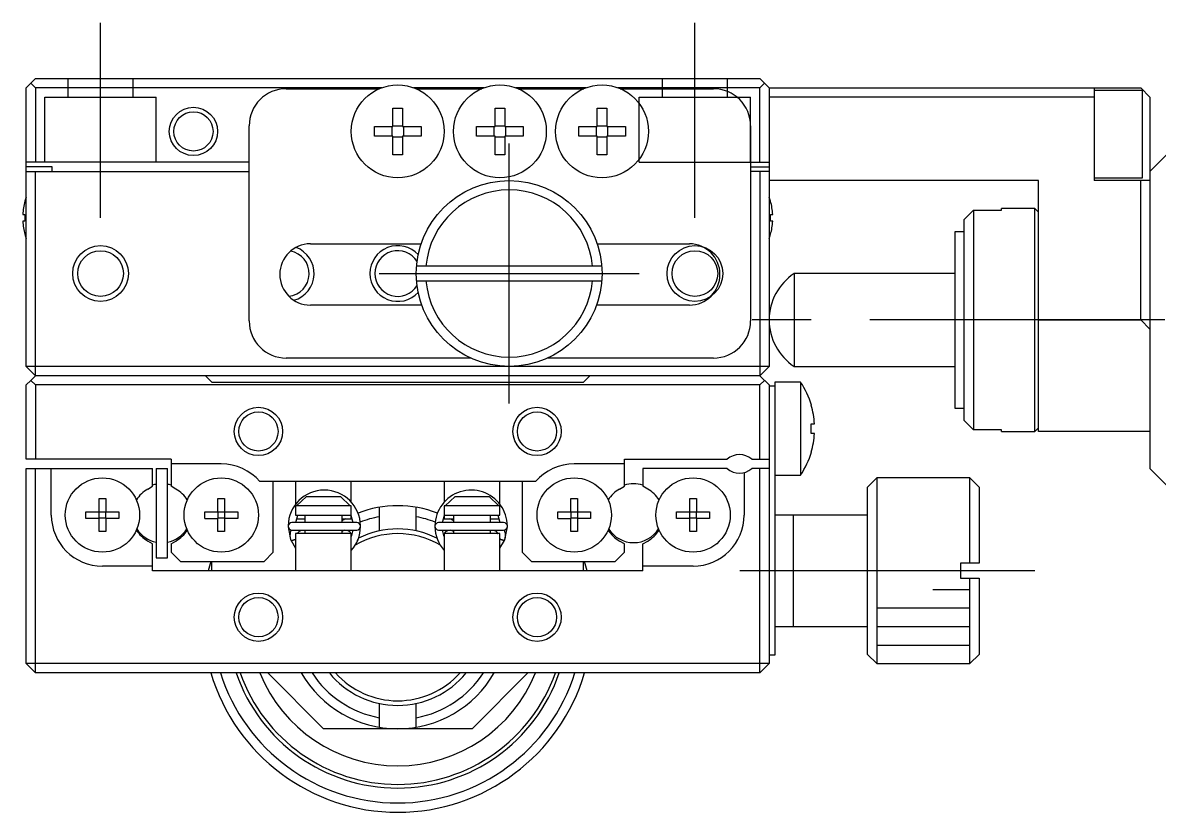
# Model space of a CAD drawing. Extents: x -3 to 373, y -8 to 262.
# Drawn here: x 47.4 to 108.6, y 220 to 262.5 of the extents above; entities that cross this region are included whole.
import ezdxf

# ---------------------------------------------------------------- set-up
doc = ezdxf.new("R2010")
doc.units = 0
doc.header["$LTSCALE"] = 0.5
doc.linetypes.add('CENTER', pattern=[50.8, 31.75, -6.35, 6.35, -6.35])
doc.linetypes.add('DASHED', pattern=[19.05, 12.7, -6.35])
for name, color, linetype in [('MSM_CENTER', 1, 'CENTER'), ('MSM_CONTINUOUS', 7, 'CONTINUOUS'), ('MSM_DASHED', 4, 'DASHED'), ('MSM_NARROW', 5, 'CONTINUOUS')]:
    doc.layers.add(name, color=color, linetype=linetype)

msp = doc.modelspace()

# ---------------------------------------------------------------- linework, layer by layer
at = {"layer": 'MSM_CENTER'}
for p, q in [((51.594929, 252), (51.594929, 262.5)), ((83.594929, 252), (83.594929, 262.5)), ((73.594929, 242), (73.594929, 256)), ((66.594929, 249), (80.594929, 249)), ((185.094929, 246.5), (84.594929, 246.5)), ((101.894929, 233), (84.894929, 233))]:
    msp.add_line(p, q, dxfattribs=at)
at = {"layer": 'MSM_CONTINUOUS'}
for p, q in [((47.844929, 259.25), (48.094929, 259.5)), ((48.094929, 259.5), (87.094929, 259.5)), ((87.594929, 259), (87.094929, 259.5)), ((47.594929, 259), (47.844929, 259.25)), ((47.594929, 244), (47.594929, 259)), ((47.844929, 259.25), (48.094929, 259)), ((66.741993, 259), (48.094929, 259)), ((48.094929, 259), (48.094929, 255)), ((61.594929, 258.95), (66.615134, 258.95)), ((72.241993, 259), (68.447866, 259)), ((68.574725, 258.95), (72.115134, 258.95)), ((77.741993, 259), (73.947866, 259)), ((74.074725, 258.95), (77.615134, 258.95)), ((87.094929, 259), (79.447866, 259)), ((79.574725, 258.95), (84.594929, 258.95)), ((87.094929, 259), (87.344929, 259.25)), ((87.094929, 255), (87.094929, 259)), ((87.594929, 259), (87.594929, 244)), ((87.594929, 259), (107.594929, 259)), ((105.094929, 259), (105.094929, 254)), ((107.694929, 258.85), (105.094929, 258.85)), ((108.094929, 258.5), (107.594929, 259)), ((107.694929, 254.15), (107.694929, 258.85)), ((105.094929, 258.5), (87.594929, 258.5)), ((108.094929, 258.5), (108.094929, 238.5)), ((67.334929, 256.91), (67.334929, 257.90859)), ((67.334929, 257.90859), (67.854929, 257.90859)), ((67.854929, 257.90859), (67.854929, 256.91)), ((72.834929, 256.91), (72.834929, 257.90859)), ((72.834929, 257.90859), (73.354929, 257.90859)), ((73.354929, 257.90859), (73.354929, 256.91)), ((78.334929, 256.91), (78.334929, 257.90859)), ((78.334929, 257.90859), (78.854929, 257.90859)), ((78.854929, 257.90859), (78.854929, 256.91)), ((59.594929, 246.45), (59.594929, 256.95)), ((66.33634, 256.91), (67.334929, 256.91)), ((66.33634, 256.39), (66.33634, 256.91)), ((67.334929, 256.39), (66.33634, 256.39)), ((67.293555, 256.39), (67.293555, 256.91)), ((67.334929, 256.951375), (67.854929, 256.951375)), ((67.334929, 255.39141), (67.334929, 256.39)), ((67.854929, 256.91), (68.853519, 256.91)), ((68.853519, 256.39), (67.854929, 256.39)), ((67.854929, 256.39), (67.854929, 255.39141)), ((67.896304, 256.91), (67.896304, 256.39)), ((68.853519, 256.91), (68.853519, 256.39)), ((71.83634, 256.91), (72.834929, 256.91)), ((71.83634, 256.39), (71.83634, 256.91)), ((72.834929, 256.39), (71.83634, 256.39)), ((72.793555, 256.39), (72.793555, 256.91)), ((72.834929, 256.951375), (73.354929, 256.951375)), ((72.834929, 255.39141), (72.834929, 256.39)), ((73.354929, 256.91), (74.353519, 256.91)), ((74.353519, 256.39), (73.354929, 256.39)), ((73.354929, 256.39), (73.354929, 255.39141)), ((73.396304, 256.91), (73.396304, 256.39)), ((74.353519, 256.91), (74.353519, 256.39)), ((77.33634, 256.91), (78.334929, 256.91)), ((77.33634, 256.39), (77.33634, 256.91)), ((78.334929, 256.39), (77.33634, 256.39)), ((78.293555, 256.39), (78.293555, 256.91)), ((78.334929, 256.951375), (78.854929, 256.951375)), ((78.334929, 255.39141), (78.334929, 256.39)), ((78.854929, 256.91), (79.853519, 256.91)), ((79.853519, 256.39), (78.854929, 256.39)), ((78.854929, 256.39), (78.854929, 255.39141)), ((78.896304, 256.91), (78.896304, 256.39)), ((79.853519, 256.91), (79.853519, 256.39)), ((86.594929, 256.95), (86.594929, 246.45)), ((67.854929, 256.348625), (67.334929, 256.348625)), ((73.354929, 256.348625), (72.834929, 256.348625)), ((78.854929, 256.348625), (78.334929, 256.348625)), ((67.854929, 255.39141), (67.334929, 255.39141)), ((73.354929, 255.39141), (72.834929, 255.39141)), ((78.854929, 255.39141), (78.334929, 255.39141)), ((109.094929, 255.5), (108.094929, 254.5)), ((59.594929, 255), (47.594929, 255)), ((48.994929, 254.75), (47.594929, 254.75)), ((48.994929, 254.5), (48.994929, 254.75)), ((86.594929, 255), (87.594929, 255)), ((86.594929, 254.75), (87.594929, 254.75)), ((47.594929, 254.5), (59.594929, 254.5)), ((48.094929, 243.5), (48.094929, 254.5)), ((87.594929, 254.5), (86.594929, 254.5)), ((87.094929, 254.5), (87.094929, 243.5)), ((102.094929, 254), (87.594929, 254)), ((102.094929, 240.5), (102.094929, 254)), ((105.094929, 254.15), (107.694929, 254.15)), ((108.094929, 254), (105.094929, 254)), ((107.594929, 246.5), (107.594929, 254)), ((47.520785, 252.888616), (47.525408, 252.886361)), ((87.664451, 252.886361), (87.669074, 252.888616)), ((47.405071, 252.18), (47.525408, 252.18)), ((47.525408, 252.18), (47.525408, 251.82)), ((87.664451, 251.82), (87.664451, 252.18)), ((87.664451, 252.18), (87.784788, 252.18)), ((98.094929, 251.908327), (98.594929, 252.41608)), ((98.594929, 252.41608), (100.094929, 252.41608)), ((98.594929, 252.41608), (98.594929, 240.58392)), ((101.894929, 252.5), (100.094929, 252.5)), ((100.094929, 252.41608), (100.094929, 252.5)), ((102.094929, 252.3), (101.894929, 252.5)), ((101.894929, 240.5), (101.894929, 252.5)), ((47.525408, 251.82), (47.405071, 251.82)), ((87.784788, 251.82), (87.664451, 251.82)), ((98.094929, 241.091673), (98.094929, 251.908327)), ((47.525408, 251.113639), (47.520785, 251.111384)), ((87.669074, 251.111384), (87.664451, 251.113639)), ((98.094929, 251.25), (97.594929, 251.25)), ((97.594929, 251.25), (97.594929, 241.75)), ((62.894929, 250.6), (68.857842, 250.6)), ((78.332017, 250.6), (83.294929, 250.6)), ((78.578904, 249.4), (68.610955, 249.4)), ((68.610955, 248.6), (78.578904, 248.6)), ((97.594929, 249), (88.936617, 249)), ((88.936617, 249), (88.936617, 244)), ((68.892802, 247.3), (62.894929, 247.3)), ((83.294929, 247.3), (78.297057, 247.3)), ((102.094929, 246.500002), (107.594929, 246.5)), ((108.094929, 246), (107.594929, 246.5)), ((71.521888, 244.45), (61.594929, 244.45)), ((84.594929, 244.45), (75.667971, 244.45)), ((48.094929, 243.5), (47.594929, 244)), ((87.594929, 244), (47.594929, 244)), ((87.594929, 244), (87.094929, 243.5)), ((88.936617, 244), (97.594929, 244)), ((47.594929, 243), (47.844929, 243.25)), ((47.594929, 239), (47.594929, 243)), ((48.094929, 243.5), (47.844929, 243.25)), ((47.844929, 243.25), (48.094929, 243)), ((87.094929, 243.5), (48.094929, 243.5)), ((87.094929, 243), (48.094929, 243)), ((48.094929, 243), (48.094929, 239)), ((57.594929, 243.15), (57.244929, 243.5)), ((57.594929, 243.15), (77.594929, 243.15)), ((77.944929, 243.5), (77.594929, 243.15)), ((87.594929, 243), (87.094929, 243.5)), ((87.094929, 243), (87.344929, 243.25)), ((87.094929, 239), (87.094929, 243)), ((87.594929, 243), (87.594929, 228)), ((87.594929, 242.95), (87.894929, 242.95)), ((89.286587, 243.15), (87.894929, 243.15)), ((87.894929, 243.15), (87.894929, 228.45)), ((89.286587, 243.15), (89.286587, 238.15)), ((89.85751, 241.90859), (89.864365, 241.911933)), ((97.594929, 241.75), (98.094929, 241.75)), ((98.594929, 240.58392), (98.094929, 241.091673)), ((89.85751, 240.91), (90.029882, 240.91)), ((89.85751, 240.39), (89.85751, 240.91)), ((100.094929, 240.58392), (98.594929, 240.58392)), ((100.094929, 240.5), (100.094929, 240.58392)), ((100.094929, 240.5), (101.894929, 240.5)), ((101.894929, 240.5), (102.094929, 240.7)), ((108.094929, 240.5), (102.094929, 240.5)), ((90.029882, 240.39), (89.85751, 240.39)), ((89.864365, 239.388067), (89.85751, 239.39141)), ((55.394929, 239), (47.594929, 239)), ((55.394929, 239), (55.394929, 237.550806)), ((58.094929, 238.75), (55.394929, 238.75)), ((79.794929, 238.75), (77.094929, 238.75)), ((79.794929, 237.550806), (79.794929, 239)), ((79.794929, 239), (85.333492, 239)), ((86.656367, 239), (87.594929, 239)), ((47.594929, 238.5), (54.394929, 238.5)), ((47.594929, 228), (47.594929, 238.5)), ((48.094929, 227.5), (48.094929, 238.5)), ((48.944929, 236), (48.944929, 238.5)), ((54.394929, 237.550806), (54.394929, 238.5)), ((54.594929, 238.5), (54.594929, 233.7)), ((54.594929, 238.5), (55.194929, 238.5)), ((55.194929, 233.7), (55.194929, 238.5)), ((85.333492, 238.5), (80.794929, 238.5)), ((80.794929, 238.5), (80.794929, 237.550806)), ((86.244929, 238.281754), (86.244929, 236)), ((87.594929, 238.5), (86.656367, 238.5)), ((87.094929, 227.5), (87.094929, 238.5)), ((87.894929, 238.15), (89.286587, 238.15)), ((108.094929, 238.5), (109.094929, 237.5)), ((54.134834, 237.40064), (54.394929, 237.550806)), ((55.655025, 237.40064), (55.394929, 237.550806)), ((75.015867, 237.8), (60.173992, 237.8)), ((60.894929, 234), (60.894929, 237.8)), ((62.094929, 237.8), (62.094929, 236.578609)), ((65.094929, 236.691739), (65.094929, 237.8)), ((70.094929, 237.8), (70.094929, 236.691834)), ((73.094929, 236.578434), (73.094929, 237.8)), ((74.294929, 237.8), (74.294929, 234)), ((79.534834, 237.40064), (79.794929, 237.550806)), ((81.055025, 237.40064), (80.794929, 237.550806)), ((93.394929, 238), (92.894929, 237.5)), ((92.894929, 228.5), (92.894929, 237.5)), ((98.394929, 238), (93.394929, 238)), ((93.394929, 238), (93.394929, 228)), ((98.894929, 237.5), (98.394929, 238)), ((98.394929, 233.4), (98.394929, 238)), ((98.894929, 237.5), (98.894929, 233.4)), ((51.514929, 236.18), (51.514929, 236.886361)), ((51.514929, 236.886361), (51.874929, 236.886361)), ((51.874929, 236.886361), (51.874929, 236.18)), ((57.914929, 236.18), (57.914929, 236.886361)), ((57.914929, 236.886361), (58.274929, 236.886361)), ((58.274929, 236.886361), (58.274929, 236.18)), ((62.149246, 236.5), (62.678414, 237)), ((62.678414, 237), (64.511445, 237)), ((64.511445, 237), (65.040613, 236.5)), ((70.149246, 236.5), (70.678414, 237)), ((70.678414, 237), (72.511445, 237)), ((72.511445, 237), (73.040613, 236.5)), ((76.914929, 236.18), (76.914929, 236.886361)), ((76.914929, 236.886361), (77.274929, 236.886361)), ((77.274929, 236.886361), (77.274929, 236.18)), ((83.314929, 236.18), (83.314929, 236.886361)), ((83.314929, 236.886361), (83.674929, 236.886361)), ((83.674929, 236.886361), (83.674929, 236.18)), ((62.094929, 236.578151), (62.094929, 236.578014)), ((62.094929, 236.5), (62.094929, 236)), ((65.094929, 236.5), (62.094929, 236.5)), ((65.094929, 236.69113), (65.094929, 236.691356)), ((65.094929, 236), (65.094929, 236.5)), ((66.594929, 236.41608), (66.594929, 235.143544)), ((68.594929, 235.143544), (68.594929, 236.41608)), ((70.094929, 236.5), (70.094929, 236)), ((73.094929, 236.5), (70.094929, 236.5)), ((73.094929, 236), (73.094929, 236.5)), ((50.808568, 235.82), (50.808568, 236.18)), ((50.808568, 236.18), (51.514929, 236.18)), ((51.514929, 235.82), (50.808568, 235.82)), ((51.525302, 236.169628), (51.514929, 236.18)), ((51.525302, 235.830372), (51.514929, 235.82)), ((51.514929, 235.113639), (51.514929, 235.82)), ((51.525302, 235.830372), (51.525302, 236.169628)), ((51.525302, 236.169628), (51.864557, 236.169628)), ((51.864557, 235.830372), (51.525302, 235.830372)), ((51.864557, 236.169628), (51.874929, 236.18)), ((51.864557, 236.169628), (51.864557, 235.830372)), ((51.864557, 235.830372), (51.874929, 235.82)), ((51.874929, 236.18), (52.581291, 236.18)), ((52.581291, 235.82), (51.874929, 235.82)), ((51.874929, 235.82), (51.874929, 235.113639)), ((52.581291, 236.18), (52.581291, 235.82)), ((57.208568, 235.82), (57.208568, 236.18)), ((57.208568, 236.18), (57.914929, 236.18)), ((57.208568, 235.82), (57.914929, 235.82)), ((57.925302, 236.169628), (57.914929, 236.18)), ((57.925302, 235.830372), (57.914929, 235.82)), ((57.914929, 235.113639), (57.914929, 235.82)), ((57.925302, 235.830372), (57.925302, 236.169628)), ((57.925302, 236.169628), (58.264557, 236.169628)), ((58.264557, 235.830372), (57.925302, 235.830372)), ((58.264557, 236.169628), (58.274929, 236.18)), ((58.264557, 236.169628), (58.264557, 235.830372)), ((58.264557, 235.830372), (58.274929, 235.82)), ((58.274929, 236.18), (58.981291, 236.18)), ((58.981291, 235.82), (58.274929, 235.82)), ((58.274929, 235.82), (58.274929, 235.113639)), ((58.981291, 236.18), (58.981291, 235.82)), ((65.391851, 235.593518), (61.891851, 235.593518)), ((62.094929, 236), (65.094929, 236)), ((62.103668, 235.59354), (62.214542, 236.000147)), ((62.145545, 235.8), (62.594929, 235.8)), ((62.594929, 236), (62.594929, 235.593518)), ((64.594929, 235.593518), (64.594929, 236)), ((64.594929, 235.8), (65.094929, 235.8)), ((65.069459, 236.00019), (65.179752, 235.593522)), ((65.094929, 235.8), (65.094929, 235.934175)), ((73.298008, 235.593518), (69.798008, 235.593518)), ((70.010114, 235.593572), (70.120356, 236.000085)), ((70.094929, 236), (73.094929, 236)), ((70.094929, 235.934516), (70.094929, 235.934356)), ((70.094929, 235.934094), (70.094929, 235.8)), ((70.094929, 235.8), (70.594929, 235.8)), ((70.594929, 236), (70.594929, 235.593518)), ((72.594929, 235.593518), (72.594929, 236)), ((72.594929, 235.8), (73.044759, 235.8)), ((72.975323, 236.000132), (73.086187, 235.593569)), ((76.208568, 235.82), (76.208568, 236.18)), ((76.208568, 236.18), (76.914929, 236.18)), ((76.208568, 235.82), (76.914929, 235.82)), ((76.925302, 236.169628), (76.914929, 236.18)), ((76.925302, 235.830372), (76.914929, 235.82)), ((76.914929, 235.113639), (76.914929, 235.82)), ((76.925302, 235.830372), (76.925302, 236.169628)), ((76.925302, 236.169628), (77.264557, 236.169628)), ((77.264557, 235.830372), (76.925302, 235.830372)), ((77.264557, 236.169628), (77.274929, 236.18)), ((77.264557, 236.169628), (77.264557, 235.830372)), ((77.264557, 235.830372), (77.274929, 235.82)), ((77.274929, 236.18), (77.981291, 236.18)), ((77.981291, 235.82), (77.274929, 235.82)), ((77.274929, 235.82), (77.274929, 235.113639)), ((77.981291, 236.18), (77.981291, 235.82)), ((82.608568, 235.82), (82.608568, 236.18)), ((82.608568, 236.18), (83.314929, 236.18)), ((83.314929, 235.82), (82.608568, 235.82)), ((83.325302, 236.169628), (83.314929, 236.18)), ((83.325302, 235.830372), (83.314929, 235.82)), ((83.314929, 235.113639), (83.314929, 235.82)), ((83.325302, 235.830372), (83.325302, 236.169628)), ((83.325302, 236.169628), (83.664557, 236.169628)), ((83.664557, 235.830372), (83.325302, 235.830372)), ((83.664557, 236.169628), (83.674929, 236.18)), ((83.664557, 236.169628), (83.664557, 235.830372)), ((83.664557, 235.830372), (83.674929, 235.82)), ((83.674929, 236.18), (84.381291, 236.18)), ((84.381291, 235.82), (83.674929, 235.82)), ((83.674929, 235.82), (83.674929, 235.113639)), ((84.381291, 236.18), (84.381291, 235.82)), ((92.894929, 236), (87.894929, 236)), ((88.894929, 230), (88.894929, 236)), ((51.874929, 235.113639), (51.514929, 235.113639)), ((58.274929, 235.113639), (57.914929, 235.113639)), ((61.69333, 235.367987), (61.826862, 234.68406)), ((61.798064, 234.985791), (61.794595, 234.951534)), ((61.803244, 235.019841), (61.798064, 234.985791)), ((61.810123, 235.053601), (61.803244, 235.019841)), ((61.818685, 235.086987), (61.810123, 235.053601)), ((61.82891, 235.119918), (61.818685, 235.086987)), ((61.840775, 235.152313), (61.82891, 235.119918)), ((61.85425, 235.184093), (61.840775, 235.152313)), ((61.859869, 235.196164), (61.85425, 235.184093)), ((61.891851, 235.193518), (65.391851, 235.193518)), ((62.094929, 235), (62.094929, 233)), ((65.094929, 235), (62.094929, 235)), ((62.210757, 235.000023), (62.212144, 235.003675)), ((62.212144, 235.003675), (62.217848, 235.017353)), ((62.217848, 235.017353), (62.224241, 235.03072)), ((62.224241, 235.03072), (62.231301, 235.043742)), ((62.231301, 235.043742), (62.23901, 235.056387)), ((62.23901, 235.056387), (62.247344, 235.068624)), ((62.247344, 235.068624), (62.256281, 235.080423)), ((62.256281, 235.080423), (62.265794, 235.091756)), ((62.265794, 235.091756), (62.275859, 235.102596)), ((62.275859, 235.102596), (62.286447, 235.112919)), ((62.286447, 235.112919), (62.297532, 235.122701)), ((62.297532, 235.122701), (62.309082, 235.131921)), ((62.309082, 235.131921), (62.32107, 235.140558)), ((62.32107, 235.140558), (62.333464, 235.148593)), ((62.333464, 235.148593), (62.346233, 235.15601)), ((62.346233, 235.15601), (62.359346, 235.162793)), ((62.359346, 235.162793), (62.372771, 235.168927)), ((62.372771, 235.168927), (62.386474, 235.174401)), ((62.386474, 235.174401), (62.400424, 235.179203)), ((62.400424, 235.179203), (62.414586, 235.183323)), ((62.414586, 235.183323), (62.428928, 235.186754)), ((62.428928, 235.186754), (62.443416, 235.189488)), ((62.443416, 235.189488), (62.458015, 235.191521)), ((62.458015, 235.191521), (62.472693, 235.192849)), ((62.472693, 235.192849), (62.487415, 235.193469)), ((62.487415, 235.193469), (62.492739, 235.193518)), ((62.594929, 235.193518), (62.594929, 235)), ((64.594929, 235), (64.594929, 235.193518)), ((64.790964, 235.193518), (64.804919, 235.193191)), ((64.804919, 235.193191), (64.819613, 235.192157)), ((64.819613, 235.192157), (64.83424, 235.190417)), ((64.83424, 235.190417), (64.848763, 235.187977)), ((64.848763, 235.187977), (64.863149, 235.18484)), ((64.863149, 235.18484), (64.877366, 235.181013)), ((64.877366, 235.181013), (64.89138, 235.176506)), ((64.89138, 235.176506), (64.905159, 235.171327)), ((64.905159, 235.171327), (64.918669, 235.165488)), ((64.918669, 235.165488), (64.93188, 235.159)), ((64.93188, 235.159), (64.944759, 235.151878)), ((64.944759, 235.151878), (64.957276, 235.144137)), ((64.957276, 235.144137), (64.9694, 235.135792)), ((64.9694, 235.135792), (64.981102, 235.126863)), ((64.981102, 235.126863), (64.992352, 235.117367)), ((64.992352, 235.117367), (65.003122, 235.107327)), ((65.003122, 235.107327), (65.013383, 235.096764)), ((65.013383, 235.096764), (65.023111, 235.085702)), ((65.023111, 235.085702), (65.032277, 235.074165)), ((65.032277, 235.074165), (65.040859, 235.062181)), ((65.040859, 235.062181), (65.048832, 235.049777)), ((65.048832, 235.049777), (65.056173, 235.036982)), ((65.056173, 235.036982), (65.062862, 235.023828)), ((65.062862, 235.023828), (65.068879, 235.010345)), ((65.068879, 235.010345), (65.072946, 235.000023)), ((65.094929, 233), (65.094929, 235)), ((65.180053, 235.193426), (65.132355, 234.964905)), ((69.798008, 235.193518), (73.298008, 235.193518)), ((70.057424, 234.965181), (70.009801, 235.193459)), ((70.094929, 235), (70.094929, 233)), ((73.094929, 235), (70.094929, 235)), ((70.116913, 235.000023), (70.1183, 235.003675)), ((70.1183, 235.003675), (70.124005, 235.017353)), ((70.124005, 235.017353), (70.130397, 235.03072)), ((70.130397, 235.03072), (70.137458, 235.043742)), ((70.137458, 235.043742), (70.145166, 235.056387)), ((70.145166, 235.056387), (70.1535, 235.068624)), ((70.1535, 235.068624), (70.162437, 235.080423)), ((70.162437, 235.080423), (70.171951, 235.091756)), ((70.171951, 235.091756), (70.182015, 235.102596)), ((70.182015, 235.102596), (70.192604, 235.112919)), ((70.192604, 235.112919), (70.203688, 235.122701)), ((70.203688, 235.122701), (70.215239, 235.131921)), ((70.215239, 235.131921), (70.227226, 235.140558)), ((70.227226, 235.140558), (70.23962, 235.148593)), ((70.23962, 235.148593), (70.25239, 235.15601)), ((70.25239, 235.15601), (70.265503, 235.162793)), ((70.265503, 235.162793), (70.278927, 235.168927)), ((70.278927, 235.168927), (70.29263, 235.174401)), ((70.29263, 235.174401), (70.30658, 235.179203)), ((70.30658, 235.179203), (70.320742, 235.183323)), ((70.320742, 235.183323), (70.335084, 235.186754)), ((70.335084, 235.186754), (70.349572, 235.189488)), ((70.349572, 235.189488), (70.364171, 235.191521)), ((70.364171, 235.191521), (70.378849, 235.192849)), ((70.378849, 235.192849), (70.393571, 235.193469)), ((70.393571, 235.193469), (70.398895, 235.193518)), ((70.594929, 235.193518), (70.594929, 235)), ((72.594929, 235), (72.594929, 235.193518)), ((72.69712, 235.193518), (72.711075, 235.193191)), ((72.711075, 235.193191), (72.72577, 235.192157)), ((72.72577, 235.192157), (72.740396, 235.190417)), ((72.740396, 235.190417), (72.754919, 235.187977)), ((72.754919, 235.187977), (72.769306, 235.18484)), ((72.769306, 235.18484), (72.783522, 235.181013)), ((72.783522, 235.181013), (72.797536, 235.176506)), ((72.797536, 235.176506), (72.811315, 235.171327)), ((72.811315, 235.171327), (72.824825, 235.165488)), ((72.824825, 235.165488), (72.838036, 235.159)), ((72.838036, 235.159), (72.850915, 235.151878)), ((72.850915, 235.151878), (72.863432, 235.144137)), ((72.863432, 235.144137), (72.875557, 235.135792)), ((72.875557, 235.135792), (72.887258, 235.126863)), ((72.887258, 235.126863), (72.898508, 235.117367)), ((72.898508, 235.117367), (72.909278, 235.107327)), ((72.909278, 235.107327), (72.91954, 235.096764)), ((72.91954, 235.096764), (72.929267, 235.085702)), ((72.929267, 235.085702), (72.938434, 235.074165)), ((72.938434, 235.074165), (72.947015, 235.062181)), ((72.947015, 235.062181), (72.954988, 235.049777)), ((72.954988, 235.049777), (72.962329, 235.036982)), ((72.962329, 235.036982), (72.969018, 235.023828)), ((72.969018, 235.023828), (72.975035, 235.010345)), ((72.975035, 235.010345), (72.979102, 235.000023)), ((73.094929, 233), (73.094929, 235)), ((73.344012, 235.164801), (73.330013, 235.196115)), ((73.356499, 235.132666), (73.344012, 235.164801)), ((73.367361, 235.099961), (73.356499, 235.132666)), ((73.36259, 234.683018), (73.496546, 235.369241)), ((73.376572, 235.066767), (73.367361, 235.099961)), ((73.38411, 235.033164), (73.376572, 235.066767)), ((73.389958, 234.999234), (73.38411, 235.033164)), ((73.394101, 234.965061), (73.389958, 234.999234)), ((77.274929, 235.113639), (76.914929, 235.113639)), ((83.674929, 235.113639), (83.314929, 235.113639)), ((54.394929, 234.449194), (54.134834, 234.59936)), ((54.394929, 233), (54.394929, 234.449194)), ((55.394929, 234.449194), (55.655025, 234.59936)), ((55.394929, 234.449194), (55.394929, 234)), ((61.792845, 234.917153), (61.792817, 234.882732)), ((61.792817, 234.882732), (61.794512, 234.848355)), ((61.794595, 234.951534), (61.792845, 234.917153)), ((61.794512, 234.848355), (61.797924, 234.814105)), ((61.797924, 234.814105), (61.803046, 234.780067)), ((61.803046, 234.780067), (61.809865, 234.746322)), ((61.809865, 234.746322), (61.818364, 234.712954)), ((61.818364, 234.712954), (61.828523, 234.680043)), ((61.828523, 234.680043), (61.840318, 234.647669)), ((61.840318, 234.647669), (61.847568, 234.629943)), ((61.847215, 234.631624), (61.847867, 234.629365)), ((61.847867, 234.629365), (61.849691, 234.62761)), ((61.84861, 234.630486), (62.094839, 234.208824)), ((61.849691, 234.62761), (61.852675, 234.626368)), ((61.852506, 234.621396), (62.094934, 234.694026)), ((61.852675, 234.626368), (61.8568, 234.625648)), ((61.8568, 234.625648), (61.862039, 234.625454)), ((61.862039, 234.625454), (61.86836, 234.625788)), ((61.86836, 234.625788), (61.875721, 234.626648)), ((61.875721, 234.626648), (61.884077, 234.628028)), ((61.884077, 234.628028), (61.893373, 234.629919)), ((61.893373, 234.629919), (61.903551, 234.632309)), ((61.903551, 234.632309), (61.914545, 234.635184)), ((61.914545, 234.635184), (61.926285, 234.638524)), ((61.926285, 234.638524), (61.938697, 234.642308)), ((61.938697, 234.642308), (61.951702, 234.646513)), ((61.951702, 234.646513), (61.965216, 234.651111)), ((61.965216, 234.651111), (61.979153, 234.656073)), ((61.979153, 234.656073), (61.993425, 234.661368)), ((61.993425, 234.661368), (62.007941, 234.666961)), ((62.007941, 234.666961), (62.022607, 234.672817)), ((62.022607, 234.672817), (62.037331, 234.6789)), ((62.037331, 234.6789), (62.052018, 234.685169)), ((62.052018, 234.685169), (62.066575, 234.691585)), ((62.066575, 234.691585), (62.080909, 234.698107)), ((62.080909, 234.698107), (62.094929, 234.704694)), ((65.132355, 234.964905), (65.095163, 234.852235)), ((65.43558, 234.632001), (65.435399, 234.632076)), ((65.436488, 234.631624), (65.43558, 234.632001)), ((65.435719, 234.629186), (65.436135, 234.629943)), ((65.436135, 234.629943), (65.454154, 234.677016)), ((65.436135, 234.629943), (65.436488, 234.631624)), ((65.454154, 234.677016), (65.454827, 234.678996)), ((65.454827, 234.678996), (65.455665, 234.681491)), ((65.455665, 234.681491), (65.456167, 234.682999)), ((65.456167, 234.682999), (65.456514, 234.684052)), ((65.456514, 234.684052), (65.457027, 234.685613)), ((65.457027, 234.685613), (65.457494, 234.687047)), ((65.457494, 234.687047), (65.457783, 234.687942)), ((65.457783, 234.687942), (65.458102, 234.688932)), ((65.458102, 234.688932), (65.458542, 234.690306)), ((65.458542, 234.690306), (65.458876, 234.691355)), ((69.731583, 234.689474), (69.731874, 234.688567)), ((69.731874, 234.688567), (69.732932, 234.685307)), ((69.732932, 234.685307), (69.73331, 234.684156)), ((69.73331, 234.684156), (69.733607, 234.683258)), ((69.733607, 234.683258), (69.734029, 234.681987)), ((69.734029, 234.681987), (69.753724, 234.629943)), ((69.75382, 234.634227), (69.753371, 234.631624)), ((69.753371, 234.631624), (69.754233, 234.631982)), ((69.753724, 234.629943), (69.753371, 234.631624)), ((69.75414, 234.629186), (69.753724, 234.629943)), ((69.754291, 234.632006), (69.754412, 234.632056)), ((69.754412, 234.632056), (69.754574, 234.632124)), ((70.094591, 234.852514), (70.057424, 234.965181)), ((73.337353, 234.621396), (73.094925, 234.694026)), ((73.108561, 234.698287), (73.094929, 234.704694)), ((73.09495, 234.208732), (73.341249, 234.630486)), ((73.122491, 234.69194), (73.108561, 234.698287)), ((73.136638, 234.685691), (73.122491, 234.69194)), ((73.150915, 234.679579), (73.136638, 234.685691)), ((73.165236, 234.673638), (73.150915, 234.679579)), ((73.179514, 234.667907), (73.165236, 234.673638)), ((73.193665, 234.662419), (73.179514, 234.667907)), ((73.207602, 234.657206), (73.193665, 234.662419)), ((73.221241, 234.652302), (73.207602, 234.657206)), ((73.2345, 234.647735), (73.221241, 234.652302)), ((73.2473, 234.643533), (73.2345, 234.647735)), ((73.259562, 234.63972), (73.2473, 234.643533)), ((73.271213, 234.636321), (73.259562, 234.63972)), ((73.282183, 234.633356), (73.271213, 234.636321)), ((73.292405, 234.630842), (73.282183, 234.633356)), ((73.301818, 234.628795), (73.292405, 234.630842)), ((73.310365, 234.627227), (73.301818, 234.628795)), ((73.317995, 234.626147), (73.310365, 234.627227)), ((73.324661, 234.625562), (73.317995, 234.626147)), ((73.330323, 234.625476), (73.324661, 234.625562)), ((73.334948, 234.625889), (73.330323, 234.625476)), ((73.338507, 234.626799), (73.334948, 234.625889)), ((73.340978, 234.628199), (73.338507, 234.626799)), ((73.342347, 234.630083), (73.340978, 234.628199)), ((73.342291, 234.629943), (73.354359, 234.660294)), ((73.354359, 234.660294), (73.365523, 234.69291)), ((73.365523, 234.69291), (73.375038, 234.72603)), ((73.375038, 234.72603), (73.382882, 234.759573)), ((73.382882, 234.759573), (73.389036, 234.793456)), ((73.389036, 234.793456), (73.393486, 234.827596)), ((73.393486, 234.827596), (73.396221, 234.861911)), ((73.396529, 234.930727), (73.394101, 234.965061)), ((73.396221, 234.861911), (73.397236, 234.896315)), ((73.397236, 234.896315), (73.396529, 234.930727)), ((79.794929, 234.449194), (79.534834, 234.59936)), ((79.794929, 234), (79.794929, 234.449194)), ((80.794929, 234.449194), (81.055025, 234.59936)), ((80.794929, 233), (80.794929, 234.449194)), ((55.394929, 234), (55.894929, 233.5)), ((60.394929, 233.5), (60.894929, 234)), ((74.294929, 234), (74.794929, 233.5)), ((79.294929, 233.5), (79.794929, 234)), ((54.394929, 233.25), (51.694929, 233.25)), ((54.594929, 233.7), (55.194929, 233.7)), ((55.894929, 233.5), (60.394929, 233.5)), ((57.594929, 233), (57.594929, 233.5)), ((74.794929, 233.5), (79.294929, 233.5)), ((77.594931, 233), (77.594931, 233.5)), ((83.494929, 233.25), (80.794929, 233.25)), ((98.894929, 233.4), (97.894929, 233.4)), ((97.894929, 233.4), (97.894929, 232.6)), ((80.794929, 233), (54.394929, 233)), ((97.894929, 232.6), (98.894929, 232.6)), ((98.394929, 228), (98.394929, 232.6)), ((98.894929, 232.6), (98.894929, 228.5)), ((87.894929, 230), (92.894929, 230)), ((87.894929, 228.45), (87.594929, 228.45)), ((92.894929, 228.5), (93.394929, 228)), ((98.394929, 228), (98.894929, 228.5)), ((87.594929, 228), (47.594929, 228)), ((48.094929, 227.5), (47.594929, 228)), ((87.094929, 227.5), (87.594929, 228)), ((93.394929, 228), (98.394929, 228)), ((87.094929, 227.5), (48.094929, 227.5)), ((60.594929, 227.5), (63.594929, 224.5)), ((71.594929, 224.5), (74.594929, 227.5)), ((66.594929, 225.856456), (66.594929, 224.58392)), ((68.594929, 224.58392), (68.594929, 225.856456)), ((71.594929, 224.5), (63.594929, 224.5))]:
    msp.add_line(p, q, dxfattribs=at)
for centre, radius in [((67.594929, 256.65), 2.5), ((73.094929, 256.65), 2.5), ((78.594929, 256.65), 2.5), ((56.594929, 256.65), 1.0565), ((73.594929, 249), 5), ((51.594929, 249), 1.2295), ((83.594929, 249), 1.2295), ((60.094929, 240.5), 1.0565), ((75.094929, 240.5), 1.0565), ((51.694929, 236), 2), ((58.094929, 236), 2), ((77.094929, 236), 2), ((83.494929, 236), 2), ((60.094929, 230.5), 1.0565), ((75.094929, 230.5), 1.0565)]:
    msp.add_circle(centre, radius, dxfattribs=at)
for centre, radius, start, end in [((61.594929, 256.95), 2, 90, 180), ((84.594929, 256.95), 2, 0, 90), ((73.594929, 249), 4.5, 5.099689, 174.900311), ((50.594929, 252), 3.194933, 163.893288, 176.770291), ((50.594929, 252), 3.2, 159.635865, 163.877467), ((84.594929, 252), 3.2, 16.122533, 20.364135), ((84.594929, 252), 3.194933, 3.229709, 16.106712), ((50.594929, 252), 3.194933, 183.229709, 196.106712), ((84.594929, 252), 3.194933, 343.893288, 356.770291), ((50.594929, 252), 3.2, 196.122533, 200.364135), ((84.594929, 252), 3.2, 339.635865, 343.877467), ((62.894929, 248.95), 1.65, 90, 270), ((83.294929, 248.95), 1.65, 270, 90), ((61.594929, 249), 1.2295, 276.4571312, 79.13767247), ((67.594929, 249), 1.2295, 32.003161, 327.996839), ((73.594929, 249), 4.5, 185.099689, 354.900311), ((90.594929, 246.5), 3, 123.55731, 236.4426652), ((61.594929, 246.45), 2, 180, 270), ((84.594929, 246.45), 2, 270, 0), ((85.544929, 240.65), 4.5, 16.285843, 33.748989), ((85.544929, 240.65), 4.492483, 3.317816, 16.26943), ((85.544929, 240.65), 4.492483, 343.73057, 356.682184), ((85.544929, 240.65), 4.5, 326.251011, 343.714157), ((58.094929, 236), 2.75, 40.885193, 90), ((77.094929, 236), 2.75, 90, 139.114807), ((85.994929, 238.25), 1, 48.590378, 131.409622), ((85.994929, 239.25), 1, 228.590378, 311.40960903), ((54.89493, 236.1), 1.5875, 100.89309, 108.358475), ((54.89493, 236.1), 1.5875, 71.641601, 79.106984), ((80.294928, 236.1), 1.5875, 71.641525, 108.358399), ((55.009834, 235.885095), 1.75, 120, 148.118467), ((54.780025, 235.885095), 1.75, 31.881533, 60), ((63.641792, 235.393435), 1.948691, 0.744088, 179.197485), ((71.548233, 235.393136), 1.948858, 35.773996, 179.15248), ((80.409834, 235.885095), 1.75, 120, 148.118467), ((80.180025, 235.885095), 1.75, 31.881533, 60), ((67.594929, 230.5), 6, 69.106851, 110.88807443), ((71.540075, 235.39102), 1.956717, 0.861713, 35.684608), ((51.694929, 236), 2.75, 180, 270), ((61.891851, 235.393518), 0.2, 90, 270), ((67.594929, 230.5), 6, 117.952887, 120), ((65.391851, 235.393518), 0.2, 270, 90), ((67.594929, 230.5), 5.5, 100.475682, 111.527071), ((67.594929, 230.5), 5.5, 68.476045, 79.524318), ((69.798008, 235.393518), 0.2, 90, 270), ((67.594929, 230.5), 6, 60, 62.047113), ((73.298008, 235.393518), 0.2, 270, 90), ((83.494929, 236), 2.75, 270, 0), ((55.009834, 236.114905), 1.75, 211.881533, 240), ((54.89493, 236.1), 1.5875, 212.15934, 259.10691), ((54.89493, 236.1), 1.5875, 280.893016, 327.840577), ((54.780025, 236.114905), 1.75, 300, 328.118467), ((67.594929, 230.5), 5.5, 121.42021, 123.055731), ((63.637849, 235.395126), 1.952722, 318.264476, 359.162579), ((67.594929, 230.5), 4.75, 63.577169, 116.41975276), ((71.552036, 235.395132), 1.952745, 180.80821, 221.737778), ((67.594929, 230.5), 5.5, 56.944269, 58.57979), ((80.409834, 236.114905), 1.75, 211.881533, 240), ((80.294928, 236.1), 1.5875, 212.159423, 327.84066), ((80.180025, 236.114905), 1.75, 300, 328.118467), ((67.594929, 230.5), 10.5, 163.39845, 166.225853), ((67.594929, 230.5), 10.5, 13.774147, 16.60155), ((67.594929, 230.5), 10.5, 196.60155, 343.39845), ((67.594929, 230.5), 10, 197.457603, 342.542397), ((67.594929, 230.5), 9.2, 199.031441, 340.968559), ((67.594929, 230.5), 9, 199.471221, 340.528779), ((67.594929, 230.5), 8, 202.024313, 337.97571394), ((67.594929, 230.5), 6, 210, 330.00002684), ((67.594929, 230.5), 5.5, 213.055731, 259.524318), ((67.594929, 230.5), 4.75, 219.166711, 320.833289), ((67.594929, 230.5), 5.5, 280.475682, 326.944269)]:
    msp.add_arc(centre, radius, start, end, dxfattribs=at)
at = {"layer": 'MSM_DASHED'}
for p, q in [((49.844929, 258.5), (49.844929, 259.5)), ((53.344929, 258.5), (53.344929, 259.5)), ((81.844929, 258.5), (81.844929, 259.5)), ((85.344929, 258.5), (85.344929, 259.5)), ((48.594929, 255), (48.594929, 258.5)), ((48.594929, 258.5), (54.594929, 258.5)), ((54.594929, 255), (54.594929, 258.5)), ((80.594929, 255), (80.594929, 258.5)), ((80.594929, 258.5), (86.594929, 258.5)), ((86.594929, 255), (86.594929, 258.5)), ((80.594929, 255), (86.594929, 255))]:
    msp.add_line(p, q, dxfattribs=at)
at = {"layer": 'MSM_NARROW'}
for p, q in [((96.394929, 232), (98.394929, 232)), ((93.394929, 231), (98.394929, 231)), ((93.394929, 230), (98.394929, 230)), ((93.394929, 229), (98.394929, 229))]:
    msp.add_line(p, q, dxfattribs=at)
for centre, radius in [((56.594929, 256.65), 1.3), ((51.594929, 249), 1.5), ((83.594929, 249), 1.5), ((60.094929, 240.5), 1.3), ((75.094929, 240.5), 1.3), ((60.094929, 230.5), 1.3), ((75.094929, 230.5), 1.3)]:
    msp.add_circle(centre, radius, dxfattribs=at)
for centre, radius, start, end in [((61.594929, 249), 1.5, 286.01275067, 69.58205301), ((67.594929, 249), 1.5, 42.59881289, 317.40118711), ((67.594929, 230.5), 4.5, 59.31098, 120.678411), ((67.594929, 230.5), 4.5, 221.810315, 318.1897051)]:
    msp.add_arc(centre, radius, start, end, dxfattribs=at)

doc.saveas('drawing.dxf')
